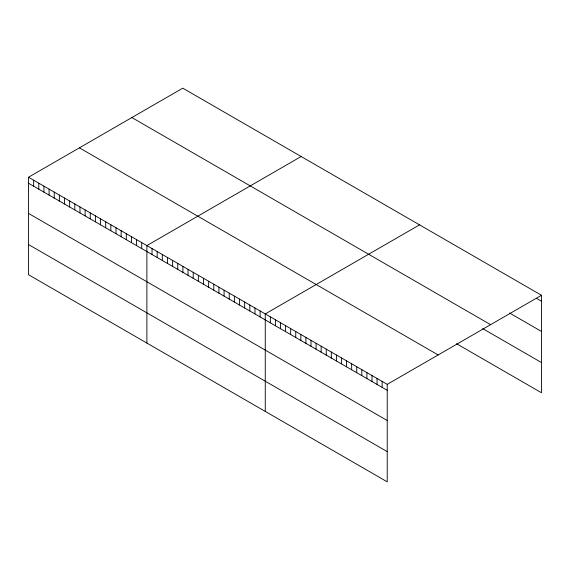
<?xml version="1.0" encoding="UTF-8"?>
<svg xmlns="http://www.w3.org/2000/svg" width="570" height="570" viewBox="0 0 570 570"><rect width="100%" height="100%" fill="white"/><g stroke="black" fill="none" stroke-linecap="round" stroke-linejoin="round"><path stroke-width="0.85" d="M28.5 177.234L387.23 384.344L387.23 481.835L28.5 274.726L28.5 177.234L182.77 88.165L541.5 295.274L541.5 392.766L456.556 343.724M301.152 156.508L146.882 245.577L146.882 343.076M419.534 224.858L265.257 313.928L265.257 411.419M387.23 384.344L541.5 295.274M536.42 298.317L541.5 301.245M509.559 313.008L541.5 331.448M131.862 117.555L490.592 324.665M482.697 328.612L541.5 362.563M79.408 147.837L438.138 354.946M28.5 183.212L387.23 390.315M28.5 213.408L387.23 420.518M28.5 244.53L387.23 451.632M382.142 381.408L382.142 387.386M377.062 378.473L377.062 384.451M371.982 375.537L371.982 381.515M366.895 372.602L366.895 378.58M361.815 369.674L361.815 375.644M356.735 366.738L356.735 372.716M351.654 363.803L351.654 369.78M346.567 360.867L346.567 366.845M341.487 357.932L341.487 363.909M336.407 355.003L336.407 360.974M331.327 352.068L331.327 358.046M326.24 349.132L326.24 355.11M321.159 346.197L321.159 352.174M316.079 343.261L316.079 349.239M310.999 340.333L310.999 346.304M305.912 337.397L305.912 343.375M300.832 334.462L300.832 340.44M295.752 331.526L295.752 337.504M290.671 328.591L290.671 334.569M285.584 325.662L285.584 331.64M280.504 322.727L280.504 328.705M275.424 319.791L275.424 325.769M270.344 316.856L270.344 322.834M260.112 310.949L260.112 316.927M254.968 307.978L254.968 313.956M249.817 305.007L249.817 310.985M244.672 302.036L244.672 308.014M239.521 299.065L239.521 305.043M234.377 296.094L234.377 302.072M229.233 293.123L229.233 299.1M224.081 290.151L224.081 296.129M218.937 287.18L218.937 293.158M213.793 284.209L213.793 290.187M208.641 281.238L208.641 287.216M203.497 278.267L203.497 284.245M198.346 275.296L198.346 281.274M193.202 272.325L193.202 278.295M188.057 269.353L188.057 275.324M182.906 266.382L182.906 272.353M177.762 263.404L177.762 269.382M172.617 260.433L172.617 266.411M167.466 257.462L167.466 263.44M162.322 254.491L162.322 260.469M157.17 251.52L157.17 257.498M152.026 248.548L152.026 254.526M141.731 242.606L141.731 248.584M136.586 239.635L136.586 245.613M131.442 236.664L131.442 242.642M126.291 233.693L126.291 239.671M121.146 230.722L121.146 236.7M115.995 227.751L115.995 233.729M110.851 224.78L110.851 230.757M105.707 221.808L105.707 227.779M100.555 218.837L100.555 224.808M95.411 215.866L95.411 221.837M90.267 212.888L90.267 218.866M85.115 209.917L85.115 215.895M79.971 206.946L79.971 212.923M74.82 203.974L74.82 209.952M69.675 201.003L69.675 206.981M64.531 198.032L64.531 204.01M59.38 195.061L59.38 201.039M54.236 192.09L54.236 198.068M49.091 189.119L49.091 195.097M43.94 186.148L43.94 192.126M38.796 183.177L38.796 189.155M33.644 180.206L33.644 186.183"/></g></svg>
